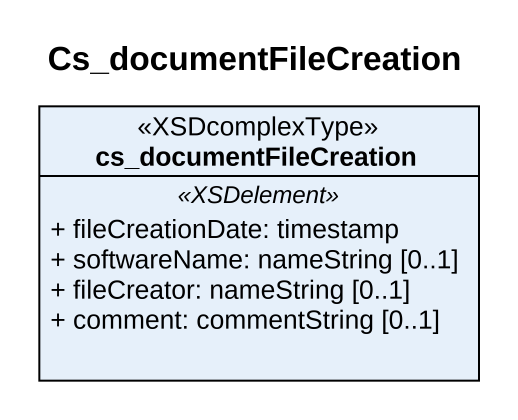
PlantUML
@startuml
title Cs_documentFileCreation
hide circle
hide empty members
skinparam classAttributeIconSize 0
class cs_documentFileCreation <<XSDcomplexType>> {
  .. <<XSDelement>> ..
  + fileCreationDate: timestamp
  + softwareName: nameString [0..1]
  + fileCreator: nameString [0..1]
  + comment: commentString [0..1]
}
@enduml
